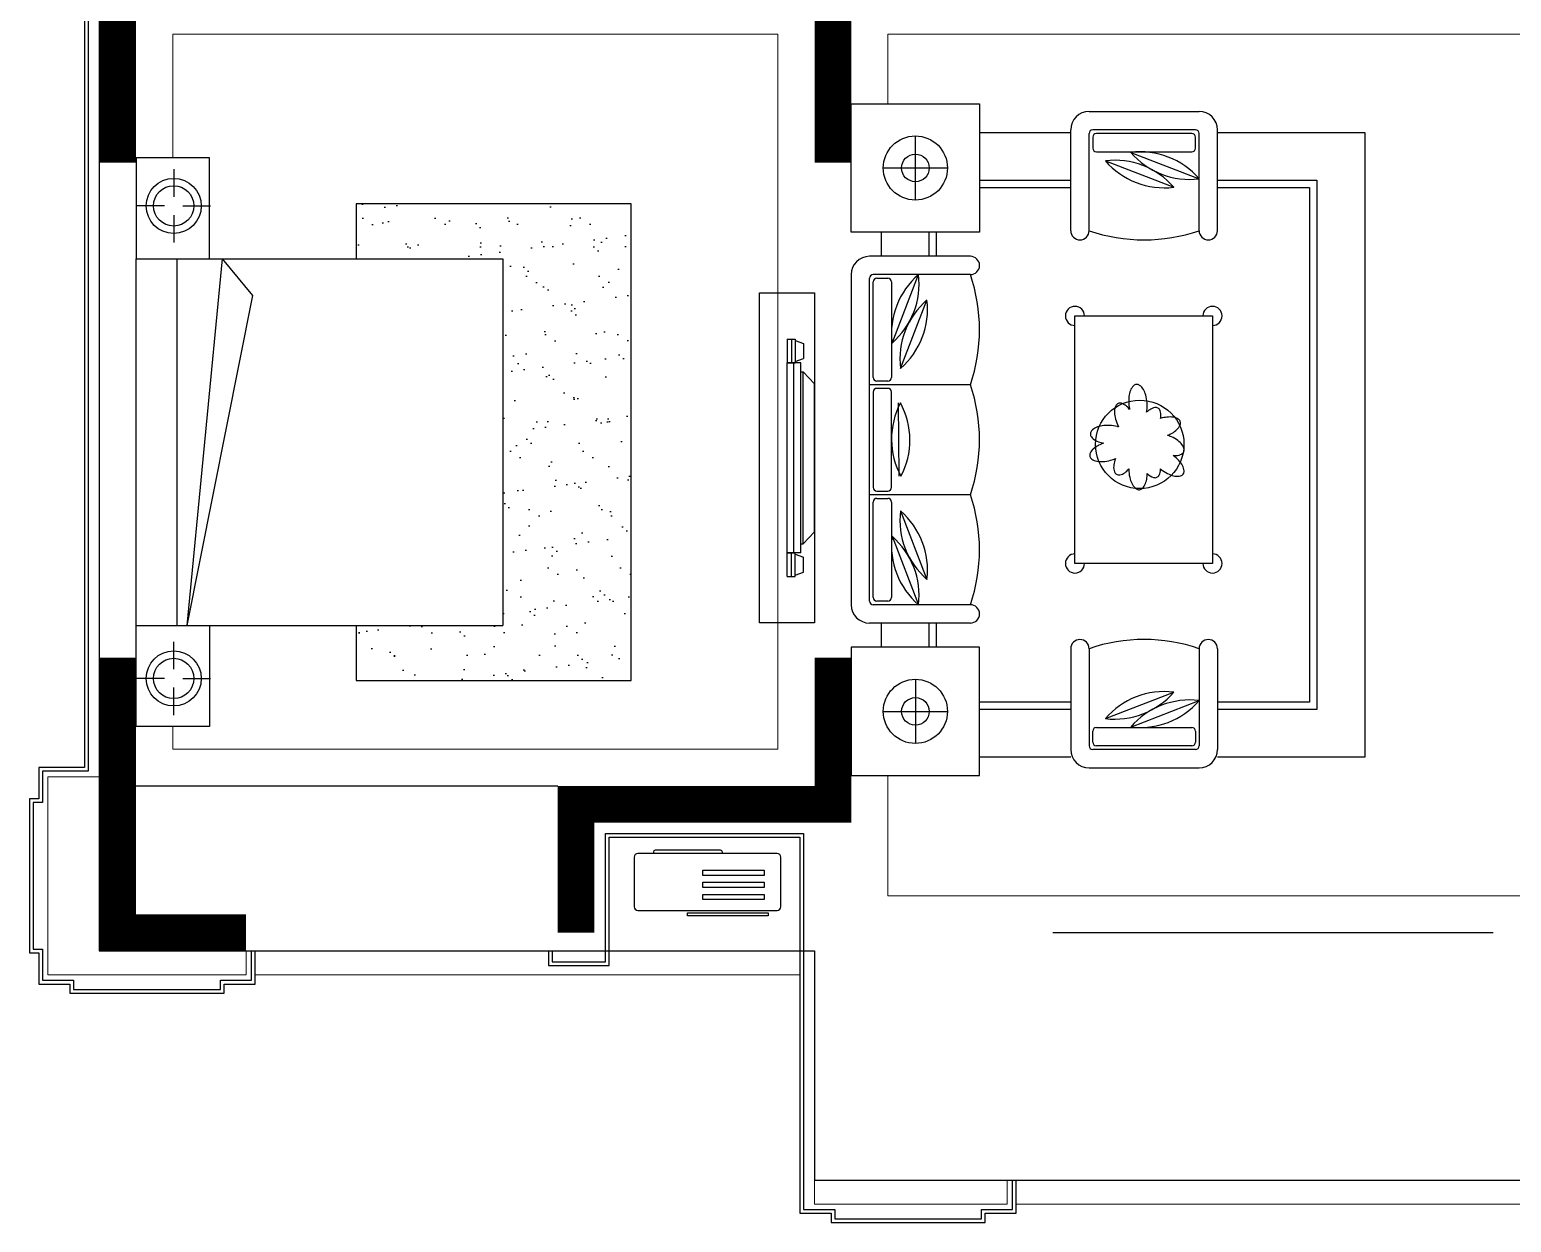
# Model space of a CAD drawing. Extents: x 1117549 to 1295333, y -232649 to -190649.
# Drawn here: x 1223599 to 1231679, y -219547 to -213042 of the extents above; entities that cross this region are included whole.
import ezdxf

# ---------------------------------------------------------------- set-up
doc = ezdxf.new("R2010")
doc.units = 0
doc.header["$LTSCALE"] = 1000
doc.header["$MEASUREMENT"] = 0
doc.layers.get('0').update_dxf_attribs({"linetype": 'CONTINUOUS'})
for name, color, linetype in [('A-Furniture', 252, 'CONTINUOUS'), ('A-Insulatinglayer', 11, 'CONTINUOUS'), ('A-Section', 2, 'CONTINUOUS'), ('A-Window', 183, 'CONTINUOUS'), ('图层1', 6, 'CONTINUOUS'), ('空调', 8, 'CONTINUOUS')]:
    doc.layers.add(name, color=color, linetype=linetype)
for name, color, linetype, lineweight in [('A-Sill', 135, 'CONTINUOUS', 0), ('剪力墙', 252, 'CONTINUOUS', 0), ('砌块', 31, 'CONTINUOUS', 0), ('铺地', 147, 'CONTINUOUS', 0)]:
    doc.layers.add(name, color=color, linetype=linetype, lineweight=lineweight)

# ---------------------------------------------------------------- blocks, each defined once
blk = doc.blocks.new('ertuyo0')
at = {"layer": '剪力墙', "const_width": 200}
for points in [[(1356392.4, -361609.9), (1356042.4, -361609.9), (1355442.4, -361609.9), (1355442.4, -362609.9)], [(1360642.4, -361609.9), (1359342.4, -361609.9), (1359342.4, -362609.9)], [(1356142.4, -366809.9), (1355442.4, -366809.9), (1355442.4, -365309.9)], [(1357942.4, -366809.9), (1357942.4, -366109.9), (1359342.4, -366109.9), (1359342.4, -365309.9)]]:
    blk.add_lwpolyline(points, dxfattribs=at)
blk = doc.blocks.new('A-Living room-TV-b')
at = {"layer": 'A-Furniture', "color": 0, "linetype": 'ByBlock', "lineweight": -2}
for p, q in [((-150, 647.5), (-105, 647.5)), ((-150, 647.5), (-150, 517.5)), ((-126.3, 647.5), (-126.3, 517.5)), ((-105, 647.5), (-105, 640.3)), ((-105, 640.3), (-60, 623.1)), ((-105, 640.3), (-105, 524.7)), ((-60, 623.1), (-60, 541.9)), ((-150, 517.5), (-105, 517.5)), ((-75, 517.5), (-150, 517.5)), ((-150, -517.5), (-150, 517.5)), ((-112.6, -517.5), (-112.6, 517.5)), ((-105, 524.7), (-60, 541.9)), ((-105, 524.7), (-105, 517.5)), ((-75, 469), (-75, 517.5)), ((-75, 469), (-61.9, 469)), ((-75, -469), (-75, 469)), ((-61.9, 469), (0, 404.2)), ((-61.9, -469), (-61.9, 469)), ((0, -404.2), (0, 404.2)), ((-75, -469), (-61.9, -469)), ((-75, -517.5), (-75, -469)), ((-61.9, -469), (0, -404.2)), ((-75, -517.5), (-150, -517.5)), ((-150, -517.5), (-105, -517.5)), ((-150, -647.5), (-150, -517.5)), ((-126.3, -647.5), (-126.3, -517.5)), ((-105, -524.7), (-105, -517.5)), ((-105, -524.7), (-60, -541.9)), ((-105, -640.3), (-105, -524.7)), ((-60, -623.1), (-60, -541.9)), ((-105, -640.3), (-60, -623.1)), ((-105, -647.5), (-105, -640.3)), ((-150, -647.5), (-105, -647.5))]:
    blk.add_line(p, q, dxfattribs=at)
blk.add_lwpolyline([(-300, 900), (0, 900), (0, -900), (-300, -900)], close=True, dxfattribs=at)
blk = doc.blocks.new('A-Living room-Sofa-5e')
at = {"layer": 'A-Furniture', "color": 0, "linetype": 'ByBlock', "lineweight": -2}
for p, q in [((0, 1131.8), (0, 1831.8)), ((0, 1831.8), (700, 1831.8)), ((700, 1831.8), (700, 1131.8)), ((1297.2, 1789.8), (1897.2, 1789.8)), ((350, 1306.8), (350, 1656.8)), ((700, 1674.9), (1197.2, 1674.9)), ((1197.2, 1139.8), (1197.2, 1689.8)), ((1297.2, 1139.8), (1297.2, 1669.8)), ((1877.2, 1689.8), (1317.2, 1689.8)), ((1317.2, 1649.8), (1317.2, 1589.8)), ((1317.2, 1649.8), (1317.2, 1589.8)), ((1857.2, 1669.8), (1337.2, 1669.8)), ((1877.2, 1589.8), (1877.2, 1649.8)), ((1897.2, 1139.8), (1897.2, 1669.8)), ((1997.2, 1139.8), (1997.2, 1689.8)), ((1997.2, 1674.9), (2800, 1674.9)), ((2800, 1674.9), (2800, -1732)), ((1337.2, 1569.8), (1857.2, 1569.8)), ((1524.1, 1567.1), (1897.2, 1422.7)), ((175, 1481.8), (525, 1481.8)), ((1386, 1521.2), (1759, 1376.8)), ((700, 1414.9), (1196.5, 1414.9)), ((700, 1374.9), (1197.2, 1374.9)), ((1997.2, 1414.9), (2540, 1414.9)), ((1997.2, 1374.9), (2500, 1374.9)), ((2500, 1374.9), (2500, -1432)), ((2540, 1414.9), (2540, -1472)), ((700, 1131.8), (0, 1131.8)), ((165.5, 1000), (165.5, 1131.8)), ((425.5, 1000), (425.5, 1131.8)), ((465.5, 1000), (465.5, 1131.8)), ((650, 1000), (100, 1000)), ((0, 900), (0, -900)), ((650, 900), (120, 900)), ((222.7, 527), (367.1, 900)), ((100, -880), (100, 880)), ((120, 340), (120, 860)), ((140, 880), (200, 880)), ((220, 860), (220, 340)), ((268.7, 388.8), (413, 761.8)), ((1220.1, -675), (1220.1, 675)), ((1220.1, 675), (1970.1, 675)), ((1970.1, 675), (1970.1, -675)), ((650, 300), (100, 300)), ((120, 260), (120, -260)), ((200, 320), (140, 320)), ((200, 280), (140, 280)), ((220, -260), (220, 260)), ((261.5, -199.6), (258.5, 200.4)), ((650, -300), (100, -300)), ((140, -280), (200, -280)), ((140, -320), (200, -320)), ((120, -860), (120, -340)), ((220, -340), (220, -860)), ((268.7, -388.8), (413, -761.8)), ((222.7, -527), (367.1, -900)), ((1970.1, -675), (1220.1, -675)), ((200, -880), (140, -880)), ((650, -900), (120, -900)), ((650, -1000), (100, -1000)), ((165.5, -1131.8), (165.5, -1000)), ((425.5, -1131.8), (425.5, -1000)), ((465.5, -1131.8), (465.5, -1000)), ((0, -1131.8), (0, -1831.8)), ((700, -1131.8), (0, -1131.8)), ((700, -1831.8), (700, -1131.8)), ((1197.2, -1139.8), (1197.2, -1689.8)), ((1297.2, -1139.8), (1297.2, -1669.8)), ((1897.2, -1139.8), (1897.2, -1669.8)), ((1997.2, -1139.8), (1997.2, -1689.8)), ((350, -1306.8), (350, -1656.8)), ((1197.2, -1432), (700, -1432)), ((1386, -1521.2), (1759, -1376.8)), ((1524.1, -1567.1), (1897.2, -1422.7)), ((2500, -1432), (1997.7, -1432)), ((175, -1481.8), (525, -1481.8)), ((1197.2, -1472), (700, -1472)), ((2540, -1472), (1997.7, -1472)), ((1317.2, -1649.8), (1317.2, -1589.8)), ((1317.2, -1649.8), (1317.2, -1589.8)), ((1337.2, -1569.8), (1857.2, -1569.8)), ((1877.2, -1589.8), (1877.2, -1649.8)), ((1877.2, -1689.8), (1317.2, -1689.8)), ((1857.2, -1669.8), (1337.2, -1669.8)), ((1197.2, -1732), (700, -1732)), ((2800, -1732), (1997.2, -1732)), ((0, -1831.8), (700, -1831.8)), ((1297.2, -1789.8), (1897.2, -1789.8))]:
    blk.add_line(p, q, dxfattribs=at)
for centre, radius in [((350, 1481.8), 175), ((350, 1481.8), 75), ((1573.3, -25.5), 241.3), ((350, -1481.8), 175), ((350, -1481.8), 75)]:
    blk.add_circle(centre, radius, dxfattribs=at)
for centre, radius, start, end in [((1297.2, 1689.8), 100, 90, 180), ((1297.2, 1689.8), 100, 90, 180), ((1897.2, 1689.8), 100, 0, 90), ((1317.2, 1669.8), 20, 90, 180), ((1317.2, 1669.8), 20, 90, 180), ((1337.2, 1649.8), 20, 90, 180), ((1337.2, 1649.8), 20, 90, 180), ((1857.2, 1649.8), 20, 0, 90), ((1877.2, 1669.8), 20, 0, 90), ((1337.2, 1589.8), 20, 180, 270), ((1337.2, 1589.8), 20, 180, 270), ((1575.3, 1145.2), 425, 40.77331, 96.91828), ((1846, 1844.6), 425, 220.77331, 276.91828), ((1857.2, 1589.8), 20, 270, 0), ((1437.2, 1099.2), 425, 40.77331, 96.91828), ((1707.8, 1798.7), 425, 220.77331, 276.91828), ((1247.2, 1139.8), 50, 180, 360), ((1597.2, 2014.8), 925, 251.07536, 288.92464), ((1947.2, 1139.8), 50, 180, 360), ((100, 900), 100, 90, 180), ((650, 950), 50, 270, 90), ((120, 880), 20, 90, 180), ((644.6, 578.1), 425, 130.77331, 186.91828), ((-54.8, 848.8), 425, 310.77331, 6.91828), ((-225, 600), 925, 341.07536, 18.92464), ((140, 860), 20, 90, 180), ((200, 860), 20, 0, 90), ((690.6, 440), 425, 130.77331, 186.91828), ((-8.9, 710.6), 425, 310.77331, 6.91828), ((1220.1, 675), 52.2, 0, 270), ((1970.1, 675), 52.2, 270, 180), ((140, 340), 20, 180, 270), ((200, 340), 20, 270, 0), ((140, 260), 20, 90, 180), ((200, 260), 20, 0, 90), ((-225, 0), 925, 341.07536, 18.92464), ((1645, 220.7), 131.1, 158.77235, 173.22184), ((1592, 241.2), 74.4, 135.17784, 158.77235), ((1557.6, 275.5), 25.8, 94.51845, 135.17784), ((1557.6, 275.5), 25.8, 53.85905, 94.51844), ((1528.9, 236.2), 74.4, 30.26454, 53.85905), ((1479.9, 207.6), 131.1, 15.81505, 30.26454), ((1400, 185), 214.1, 4.51844, 15.81505), ((645, 3.1), 425, 152.3488, 208.49378), ((-105, -2.4), 425, 332.3488, 28.49378), ((1510, 153), 74.4, 154.60358, 178.1981), ((1466.1, 173.8), 25.8, 113.94419, 154.60358), ((1466.1, 173.8), 25.8, 73.2848, 113.94419), ((1452.1, 127.3), 74.4, 49.69028, 73.2848), ((1415.3, 84), 131.1, 38.40151, 49.69028), ((1727.4, 210.9), 214.1, 173.22184, 184.51844), ((1727.4, 210.9), 214.1, 184.51845, 192.24378), ((1700.9, 54.4), 131.1, 123.96259, 133.21803), ((1400, 185), 214.1, 353.22184, 4.51845), ((1669.2, 101.5), 74.4, 100.36808, 123.96259), ((1660.5, 149.3), 25.8, 59.70869, 100.36808), ((1660.5, 149.3), 25.8, 19.0493, 59.70869), ((1566.7, 151.2), 131.1, 178.1981, 192.64759), ((1647.7, 169.4), 214.1, 192.64759, 203.94419), ((1647.7, 169.4), 214.1, 203.94419, 207.73853), ((1482.4, 175.2), 131.1, 348.91356, 353.22184), ((1614.5, 133.5), 74.4, 355.45478, 19.0493), ((1557.9, 138), 131.1, 350.43615, 355.45478), ((1745.7, -89.8), 214.1, 96.32738, 105.85349), ((1736.6, -7.3), 131.1, 81.87789, 96.32738), ((1744.6, 48.9), 74.4, 58.28337, 81.87789), ((1770.2, 90.2), 25.8, 17.62398, 58.28338), ((1770.2, 90.2), 25.8, 336.96459, 17.62398), ((1329.9, 31.2), 25.8, 177.39978, 218.05917), ((1329.9, 31.2), 25.8, 136.74039, 177.39978), ((1368.2, 61.2), 74.4, 218.05917, 241.65369), ((1365.3, -2.1), 74.4, 113.14587, 136.74039), ((1387.6, -54.3), 131.1, 98.69638, 113.14587), ((1400.1, -136.3), 214.1, 87.39978, 98.69638), ((1400.1, -136.3), 214.1, 76.10317, 87.39978), ((1420.1, -55.8), 131.1, 73.1174, 76.10317), ((1646.3, 223.1), 214.1, 291.71226, 298.92059), ((1656.3, -178.4), 214.1, 67.97403, 71.14891), ((1656.3, -178.4), 214.1, 56.67743, 67.97403), ((1686.4, 150.5), 131.1, 298.92059, 313.37008), ((1701.9, -109.1), 131.1, 42.22794, 56.67743), ((1725.4, 109.2), 74.4, 313.37008, 336.96459), ((1326.3, -84.2), 25.8, 154.20931, 194.8687), ((1370.1, -105.4), 74.4, 130.6148, 154.20931), ((1407.1, -148.5), 131.1, 116.16531, 130.6148), ((1395.1, 111.2), 131.1, 241.65369, 256.10317), ((1443.7, -222.9), 214.1, 107.88863, 116.16531), ((1415, 191.7), 214.1, 256.10317, 260.00629), ((1767.7, -12.2), 74.4, 273.72012, 297.31464), ((1743.9, -70.9), 74.4, 18.63342, 42.22794), ((1790, -55.4), 25.8, 297.31464, 337.97403), ((1790, -55.4), 25.8, 337.97403, 18.63342), ((1326.3, -84.2), 25.8, 194.8687, 235.5281), ((1353.9, -44.1), 74.4, 235.5281, 259.12261), ((1364.6, 11.6), 131.1, 259.12261, 273.5721), ((1359.4, 94.4), 214.1, 273.5721, 284.8687), ((1359.4, 94.4), 214.1, 284.8687, 292.55684), ((1505.6, -150.6), 74.4, 175.45478, 199.0493), ((1562.2, -155.1), 131.1, 161.00529, 175.45478), ((1640.6, -182.1), 214.1, 158.41607, 161.00529), ((1450.9, -118.6), 74.4, 280.36808, 327.00544), ((1727.4, -156.5), 214.1, 180.70276, 184.51844), ((1821.9, 6.6), 214.1, 230.79415, 234.51115), ((1555.4, -158.9), 131.1, 358.1981, 359.81319), ((1764, 44.5), 131.1, 266.31641, 273.72012), ((1631.3, -260.7), 214.1, 43.21454, 54.51115), ((1691.7, -203.9), 131.1, 28.76506, 43.21454), ((1741.5, -176.6), 74.4, 5.17054, 28.76506), ((1459.6, -166.4), 25.8, 199.0493, 239.70869), ((1459.6, -166.4), 25.8, 239.70869, 280.36808), ((1727.4, -156.5), 214.1, 184.51845, 195.81505), ((1647.5, -179.1), 131.1, 195.81505, 210.26454), ((1535.3, -212.7), 74.4, 315.17784, 338.77235), ((1482.4, -192.1), 131.1, 338.77235, 353.22184), ((1400, -182.3), 214.1, 353.22184, 359.56406), ((1670, -134.9), 74.4, 221.25051, 253.2848), ((1656.1, -181.5), 25.8, 253.2848, 293.94419), ((1656.1, -181.5), 25.8, 293.94419, 334.60358), ((1612.1, -160.7), 74.4, 334.60358, 358.1981), ((1821.9, 6.6), 214.1, 234.51115, 245.80775), ((1787.9, -69.1), 131.1, 245.80775, 260.25724), ((1778.3, -125), 74.4, 260.25724, 283.85176), ((1789.9, -172.2), 25.8, 283.85176, 324.51115), ((1789.9, -172.2), 25.8, 324.51115, 5.17054), ((140, -260), 20, 180, 270), ((140, -340), 20, 90, 180), ((200, -260), 20, 270, 0), ((200, -340), 20, 0, 90), ((-225, -600), 925, 341.07536, 18.92464), ((1598.5, -207.7), 74.4, 210.26454, 233.85905), ((1569.8, -247), 25.8, 233.85905, 274.51844), ((1569.8, -247), 25.8, 274.51845, 315.17784), ((690.6, -440), 425, 173.08172, 229.22669), ((-8.9, -710.6), 425, 353.08172, 49.22669), ((644.6, -578.1), 425, 173.08172, 229.22669), ((-54.8, -848.8), 425, 353.08172, 49.22669), ((1220.1, -675), 52.2, 90, 0), ((1970.1, -675), 52.2, 180, 90), ((120, -880), 20, 180, 270), ((140, -860), 20, 180, 270), ((200, -860), 20, 270, 0), ((100, -900), 100, 180, 270), ((650, -950), 50, 270, 90), ((1247.2, -1139.8), 50, 0, 180), ((1597.2, -2014.8), 925, 71.07536, 108.92464), ((1947.2, -1139.8), 50, 0, 180), ((1707.8, -1798.7), 425, 83.08172, 139.22669), ((1437.2, -1099.2), 425, 263.08172, 319.22669), ((1846, -1844.6), 425, 83.08172, 139.22669), ((1575.3, -1145.2), 425, 263.08172, 319.22669), ((1337.2, -1589.8), 20, 90, 180), ((1337.2, -1589.8), 20, 90, 180), ((1857.2, -1589.8), 20, 360, 90), ((1297.2, -1689.8), 100, 180, 270), ((1297.2, -1689.8), 100, 180, 270), ((1317.2, -1669.8), 20, 180, 270), ((1317.2, -1669.8), 20, 180, 270), ((1337.2, -1649.8), 20, 180, 270), ((1337.2, -1649.8), 20, 180, 270), ((1857.2, -1649.8), 20, 270, 360), ((1877.2, -1669.8), 20, 270, 360), ((1897.2, -1689.8), 100, 270, 360)]:
    blk.add_arc(centre, radius, start, end, dxfattribs=at)
blk = doc.blocks.new('床01')
at = {"layer": 'A-Furniture'}
h = blk.add_hatch(dxfattribs=at)
h.set_pattern_fill('AR-SAND', color=256, scale=100, style=0)
h.set_pattern_definition([(37.5, (-562094.46, 6063.28), (-8.000156, 244.70662), [0, -193.04, 0, -215.9, 0, -206.375]), (7.5, (-562094.46, 6063.28), (224.76164, 358.41255), [0, -104.14, 0, -173.99, 0, -66.675]), (327.5, (-562250.67, 6063.28), (395.496185, 0.71859), [0, -63.5, 0, -228.6, 0, -298.45]), (317.5, (-562250.67, 6063.28), (381.77823, 111.46466), [0, -31.75, 0, -149.86, 0, -171.45])])
h.paths.add_polyline_path([(2000, -2550), (1200, -2550), (1200, -2850), (2700, -2850), (2700, -250), (1200, -250), (1200, -550), (2000, -550)])
for p, q in [((205.6, -61.1), (205.6, -211.3)), ((155.6, -261.3), (5.4, -261.3)), ((205.6, -311.3), (205.6, -461.5)), ((255.6, -261.3), (405.8, -261.3)), ((0, -550), (2000, -550)), ((0, -2550), (0, -550)), ((222.7, -550), (222.7, -2550)), ((279.3, -2550), (472.3, -550.9)), ((636.2, -749.9), (472.3, -550.9)), ((2000, -550), (2000, -2550)), ((279.3, -2550), (636.2, -749.9)), ((0, -2550), (2000, -2550)), ((205.6, -2788.7), (205.6, -2638.5)), ((155.6, -2838.7), (5.4, -2838.7)), ((205.6, -3038.9), (205.6, -2888.7)), ((255.6, -2838.7), (405.8, -2838.7))]:
    blk.add_line(p, q, dxfattribs=at)
for points in [[(0, -550), (400, -550), (400, 0), (0, 0)], [(0, -2550), (400, -2550), (400, -3100), (0, -3100)]]:
    blk.add_lwpolyline(points, close=True, dxfattribs=at)
blk.add_lwpolyline([(1200, -2550), (1200, -2850), (2700, -2850), (2700, -250), (1200, -250), (1200, -550)], dxfattribs=at)
for centre, radius in [((205.6, -261.3), 150.1), ((205.6, -261.3), 110.1), ((205.6, -2838.7), 150.1), ((205.6, -2838.7), 110.1)]:
    blk.add_circle(centre, radius, dxfattribs=at)
blk = doc.blocks.new('空调机')
at = {"layer": '空调', "color": 8}
for p, q in [((2416486.3, -275315.1), (2416486.3, -275325.1)), ((2416849.2, -275305.1), (2416496.3, -275305.1)), ((2416859.2, -275325.1), (2416859.2, -275315.1))]:
    blk.add_line(p, q, dxfattribs=at)
blk.add_lwpolyline([(2416186, -275325.1), (2416946, -275325.1, -0.414214), (2416966, -275345.1), (2416966, -275615.1, -0.414214), (2416946, -275635.1), (2416186, -275635.1, -0.414214), (2416166, -275615.1), (2416166, -275345.1, -0.414214)], format="xyb", close=True, dxfattribs=at)
for points in [[(2416256.4, -275445), (2416591.9, -275445), (2416591.9, -275416.1), (2416256.4, -275416.1)], [(2416256.4, -275510.8), (2416591.9, -275510.8), (2416591.9, -275481.9), (2416256.4, -275481.9)], [(2416256.4, -275576.6), (2416591.9, -275576.6), (2416591.9, -275547.7), (2416256.4, -275547.7)], [(2416235.2, -275664.2), (2416675.1, -275664.2), (2416675.1, -275649.1), (2416235.2, -275649.1)]]:
    blk.add_lwpolyline(points, close=True, dxfattribs=at)
for centre, start, end in [((2416496.3, -275315.1), 90, 180), ((2416849.2, -275315.1), 0, 90)]:
    blk.add_arc(centre, 10, start, end, dxfattribs=at)

msp = doc.modelspace()

# ---------------------------------------------------------------- linework, layer by layer
at = {"layer": 'A-Insulatinglayer', "elevation": 0}
msp.add_lwpolyline([(1223978.8, -211986.7), (1223818.8, -211986.7), (1223818.8, -212926.7), (1223918.8, -212926.7), (1223918.8, -217086.7), (1223668.8, -217086.7), (1223668.8, -217256.7), (1223618.8, -217256.7), (1223618.8, -217486.7), (1223618.8, -217726.7), (1223618.8, -218056.7), (1223668.8, -218056.7), (1223668.8, -218226.7), (1223838.8, -218226.7), (1223838.8, -218276.7), (1224168.8, -218276.7), (1224408.8, -218276.7), (1224638.8, -218276.7), (1224638.8, -218226.7), (1224808.8, -218226.7), (1224808.8, -218066.7)], dxfattribs=at)
at = {"layer": 'A-Insulatinglayer'}
msp.add_lwpolyline([(1226448.8, -218066.7), (1226448.8, -218126.7), (1226738.8, -218126.7), (1226738.8, -217426.7), (1227818.8, -217426.7), (1227818.8, -219476.7), (1227988.8, -219476.7), (1227988.8, -219526.7), (1228318.8, -219526.7), (1228558.8, -219526.7), (1228788.8, -219526.7), (1228788.8, -219476.7), (1228958.8, -219476.7), (1228958.8, -219316.7)], dxfattribs=at)
at = {"layer": 'A-Section', "color": 138, "elevation": 0}
msp.add_lwpolyline([(1223898.8, -212946.7), (1223898.8, -217066.7), (1223648.8, -217066.7), (1223648.8, -217236.7), (1223598.8, -217236.7), (1223598.8, -217486.7), (1223598.8, -217486.7), (1223598.8, -217726.7), (1223598.8, -217726.7), (1223598.8, -218076.7), (1223648.8, -218076.7), (1223648.8, -218246.7), (1223818.8, -218246.7), (1223818.8, -218296.7), (1224168.8, -218296.7), (1224168.8, -218296.7), (1224408.8, -218296.7), (1224408.8, -218296.7), (1224658.8, -218296.7), (1224658.8, -218246.7), (1224828.8, -218246.7), (1224828.8, -218066.7)], dxfattribs=at)
at = {"layer": 'A-Section', "color": 138}
msp.add_lwpolyline([(1226428.8, -218066.7), (1226428.8, -218146.7), (1226758.8, -218146.7), (1226758.8, -217446.7), (1227798.8, -217446.7), (1227798.8, -219496.7), (1227968.8, -219496.7), (1227968.8, -219546.7), (1228318.8, -219546.7), (1228318.8, -219546.7), (1228558.8, -219546.7), (1228558.8, -219546.7), (1228808.8, -219546.7), (1228808.8, -219496.7), (1228978.8, -219496.7), (1228978.8, -219316.7)], dxfattribs=at)
at = {"layer": 'A-Sill'}
for p, q in [((1224828.8, -218196.7, 0), (1227798.8, -218196.7, 0)), ((1228978.8, -219446.7, 0), (1231778.8, -219446.7, 0))]:
    msp.add_line(p, q, dxfattribs=at)
at = {"layer": 'A-Window'}
msp.add_line((1224178.8, -217166.7, 0), (1226478.8, -217166.7, 0), dxfattribs=at)
at = {"layer": 'A-Window', "elevation": 0}
msp.add_lwpolyline([(1229178.8, -217966.7), (1231578.8, -217966.7)], dxfattribs=at)
at = {"layer": '图层1', "color": 3}
msp.add_lwpolyline([(1240278.8, -200616.7), (1232678.8, -200616.7), (1232678.8, -205316.7), (1225878.8, -205316.7), (1225878.8, -206966.7), (1223978.8, -206966.7), (1223978.8, -218066.7), (1227878.8, -218066.7), (1227878.8, -219316.7), (1245078.8, -219316.7), (1245078.8, -218066.7), (1248978.8, -218066.7), (1248978.8, -206966.7), (1247078.8, -206966.7), (1247078.8, -205316.7), (1240278.8, -205316.7)], close=True, dxfattribs=at)
at = {"layer": '砌块', "elevation": 0}
msp.add_lwpolyline([(1223978.8, -217116.7), (1223698.8, -217116.7), (1223698.8, -218196.7), (1224778.8, -218196.7), (1224778.8, -218066.7)], dxfattribs=at)
at = {"layer": '砌块'}
msp.add_lwpolyline([(1227878.8, -219316.7), (1227878.8, -219446.7), (1228928.8, -219446.7), (1228928.8, -219316.7)], dxfattribs=at)
at = {"layer": '铺地', "color": 46, "elevation": 0}
for points in [[(1224378.8, -213741.7), (1224378.8, -213066.7), (1227678.8, -213066.7), (1227678.8, -216966.7), (1224378.8, -216966.7), (1224378.8, -216841.7)], [(1228278.8, -213446.3), (1228278.8, -213066.7), (1232478.8, -213066.7), (1232478.8, -213645.3)], [(1232478.8, -216145.3), (1232478.8, -217766.7), (1228278.8, -217766.7), (1228278.8, -217110)]]:
    msp.add_lwpolyline(points, dxfattribs=at)

# ---------------------------------------------------------------- block references
msp.add_blockref('ertuyo0', (-131363.6, 148843.2, 0))
at = {"layer": 'A-Furniture'}
for name, p in [('A-Living room-Sofa-5e', (1228078.8, -215278.1, 0)), ('床01', (1224178.8, -213741.7, 0)), ('A-Living room-TV-b', (1227878.8, -215377, 0))]:
    msp.add_blockref(name, p, dxfattribs=at)
at = {"layer": '空调', "xscale": -1}
msp.add_blockref('空调机', (3643861.2, 57789.9, 0), dxfattribs=at)

doc.saveas('drawing.dxf')
